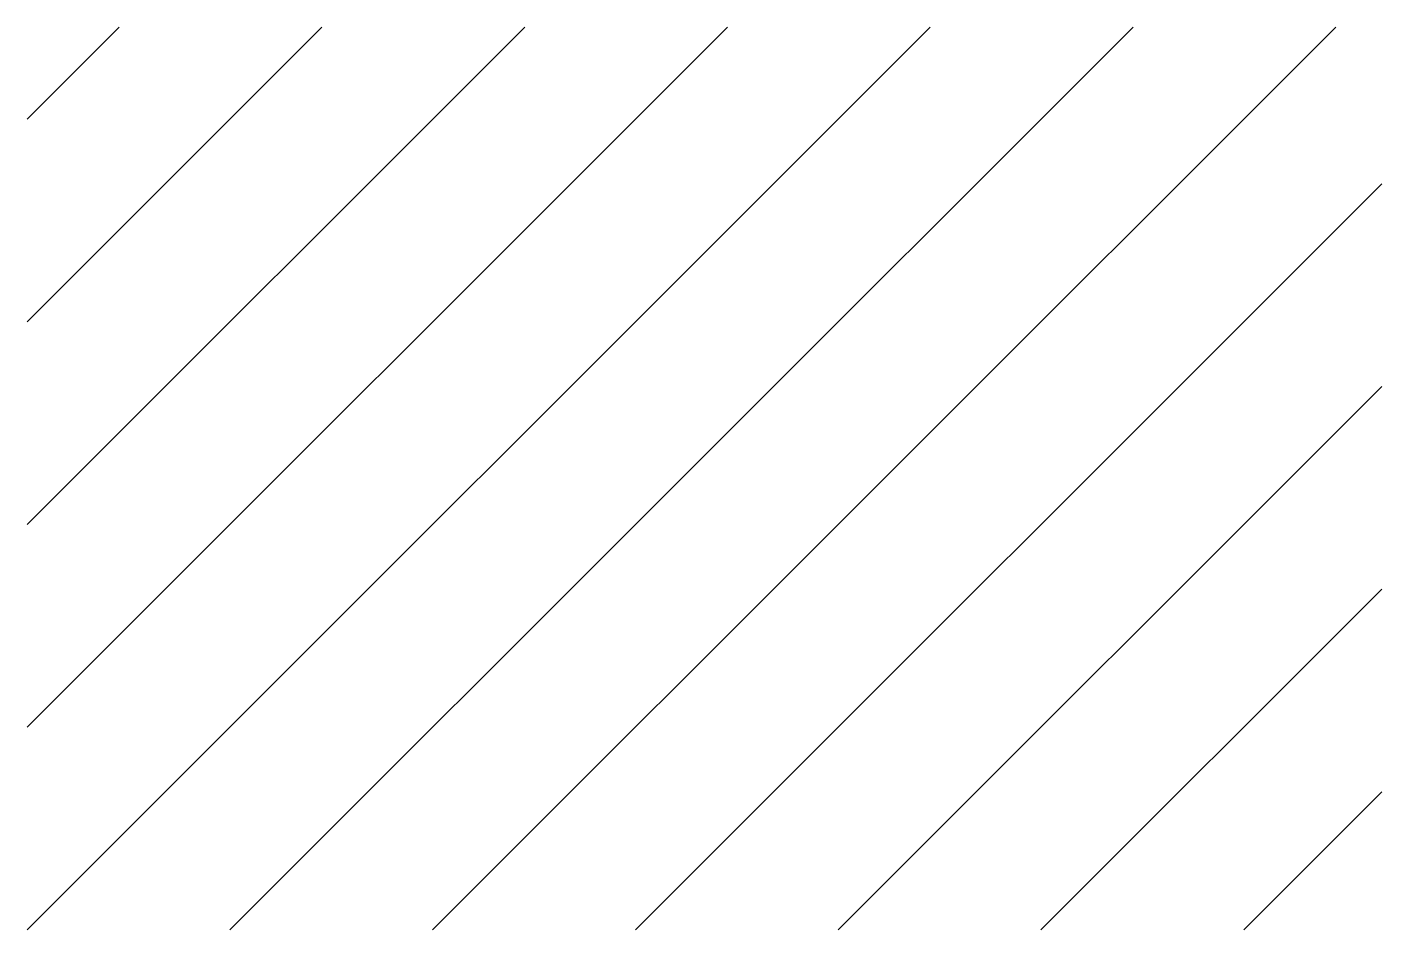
# Model space of a CAD drawing. Header units: millimetres. Extents: x 0 to 30, y 0 to 20.
import ezdxf

# ---------------------------------------------------------------- set-up
doc = ezdxf.new("R2010")
doc.units = ezdxf.units.MM

msp = doc.modelspace()

# ---------------------------------------------------------------- hatches: boundary and pattern name
h = msp.add_hatch()
h.set_pattern_fill('ANSI31', color=3, style=0)
h.paths.add_polyline_path([(0, 0), (30, 0), (30, 20), (0, 20)])

doc.saveas('drawing.dxf')
